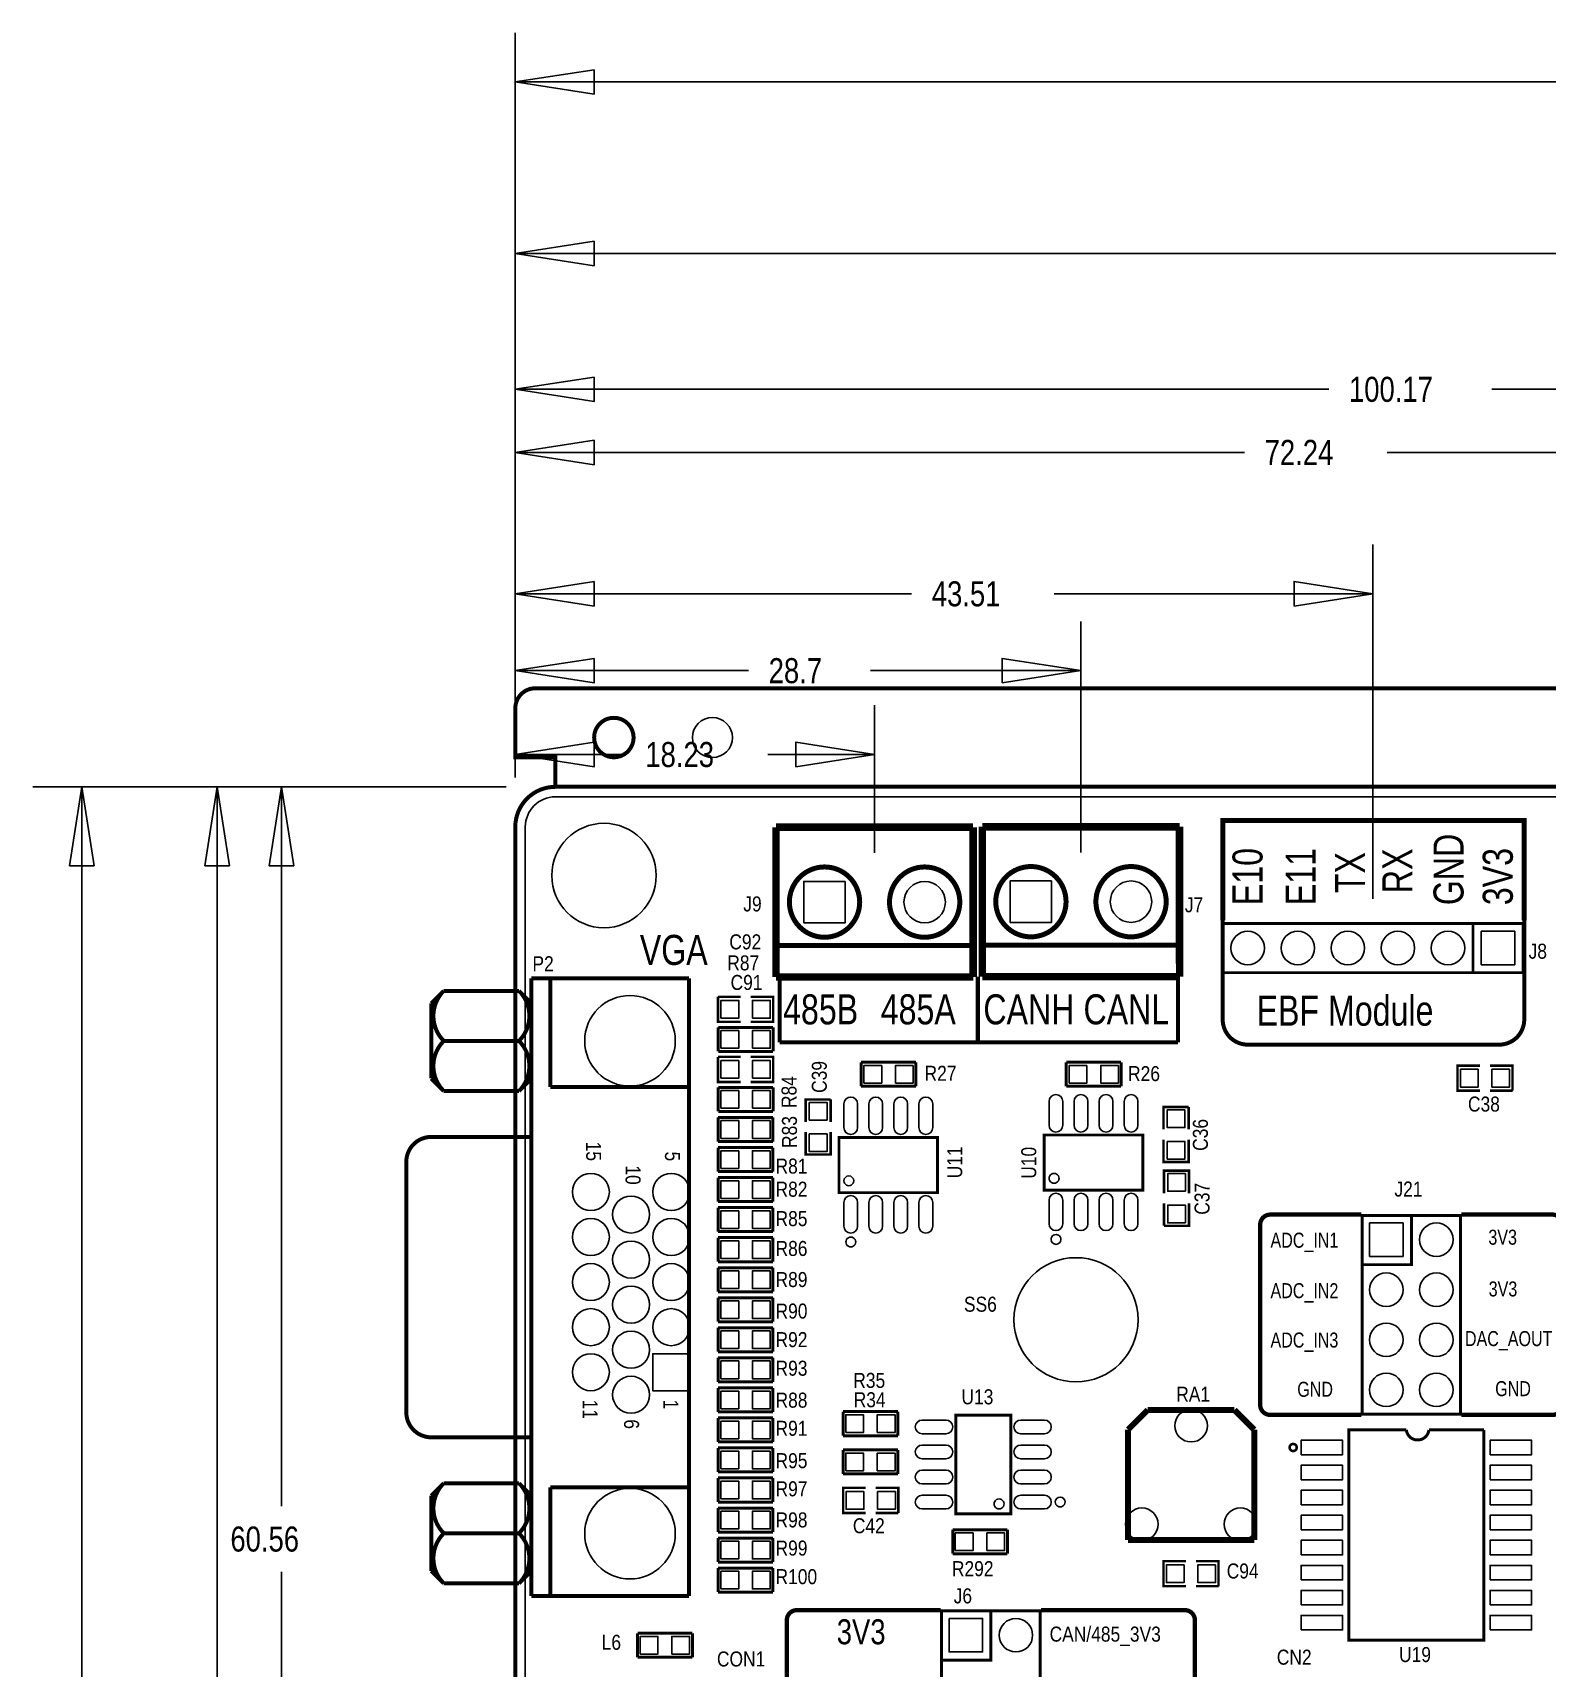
# Model space of a CAD drawing. Extents: x -25 to 204, y -24 to 158.
# Drawn here: x -24.5 to 52.4, y 75.3 to 158.2 of the extents above; entities that cross this region are included whole.
import ezdxf
from ezdxf.enums import TextEntityAlignment as Align

# ---------------------------------------------------------------- set-up
doc = ezdxf.new("R2010")
doc.units = 0
for name, color, linetype in [('BG_DESIGN_OUTLINE', 85, 'CONTINUOUS'), ('BG_DIMENSION', 2, 'CONTINUOUS'), ('BG_OUTLINE', 3, 'CONTINUOUS'), ('BG_SILKSCREEN_TOP', 7, 'CONTINUOUS'), ('PG_SILKSCREEN_TOP', 254, 'CONTINUOUS'), ('PIN_SOLDERMASK_TOP', 92, 'CONTINUOUS'), ('RD_SILKSCREEN_TOP', 7, 'CONTINUOUS'), ('RKI_ALL', 43, 'CONTINUOUS')]:
    doc.layers.add(name, color=color, linetype=linetype)

msp = doc.modelspace()

# ---------------------------------------------------------------- linework, layer by layer
at = {"layer": 'BG_DESIGN_OUTLINE'}
msp.add_lwpolyline([(0.007595, 117.940607), (0.007595, 2.004593, 0.414214), (2.039595, -0.027407), (173.975497, -0.027407, 0.414218), (176.007497, 2.004593), (176.007497, 117.940607, 0.414214), (173.975497, 119.972607), (2.039595, 119.972607, 0.414209)], format="xyb", close=True, dxfattribs=at)
at = {"layer": 'BG_DIMENSION'}
for points in [[(0.007595, 120.440704), (0.007595, 158.228309)], [(4.007612, 156.353002), (0.007595, 155.728187), (4.007612, 155.103297), (4.007612, 156.353002)], [(82.674993, 155.728187), (0.007595, 155.728187)], [(0.007595, 120.440704), (0.007595, 149.530105)], [(4.007612, 147.654797), (0.007595, 147.029907), (4.007612, 146.405092), (4.007612, 147.654797)], [(55.169587, 147.029907), (0.007595, 147.029907)], [(0.007595, 120.440704), (0.007595, 142.637307)], [(4.007612, 140.761999), (0.007595, 140.137109), (4.007612, 139.512294), (4.007612, 140.761999)], [(41.278302, 140.137109), (0.007595, 140.137109)], [(0.007595, 120.440704), (0.007595, 139.438101)], [(49.558702, 140.137109), (100.1776, 140.137109)], [(4.007612, 137.562793), (0.007595, 136.938004), (4.007612, 136.313189), (4.007612, 137.562793)], [(37.000409, 136.938004), (0.007595, 136.938004)], [(44.239409, 136.938004), (72.245195, 136.938004)], [(0.007595, 120.440704), (0.007595, 132.264709)], [(43.520893, 114.294209), (43.520893, 132.264709)], [(4.007612, 130.389401), (0.007595, 129.764511), (4.007612, 129.139696), (4.007612, 130.389401)], [(39.520901, 129.139696), (43.520893, 129.764511), (39.520901, 130.389401), (39.520901, 129.139696)], [(20.111009, 129.764511), (0.007595, 129.764511)], [(27.350009, 129.764511), (43.520893, 129.764511)], [(0.007595, 120.440704), (0.007595, 128.365809)], [(28.709595, 116.64569), (28.709595, 128.365809)], [(4.007612, 126.490501), (0.007595, 125.865611), (4.007612, 125.240796), (4.007612, 126.490501)], [(24.709603, 125.240796), (28.709595, 125.865611), (24.709603, 126.490501), (24.709603, 125.240796)], [(11.834089, 125.865611), (0.007595, 125.865611)], [(18.031689, 125.865611), (28.709595, 125.865611)], [(0.007595, 120.440704), (0.007595, 124.110496)], [(18.237708, 116.624608), (18.237708, 124.110496)], [(4.007612, 122.235189), (0.007595, 121.610399), (4.007612, 120.985509), (4.007612, 122.235189)], [(14.237691, 120.985509), (18.237708, 121.610399), (14.237691, 122.235189), (14.237691, 120.985509)], [(5.575605, 121.610399), (0.007595, 121.610399)], [(12.814605, 121.610399), (18.237708, 121.610399)], [(-0.460502, 119.972607), (-24.480291, 119.972607)], [(-21.355304, 115.97259), (-21.980093, 119.972607), (-22.605009, 115.97259), (-21.355304, 115.97259)], [(-21.980093, 21.654491), (-21.980093, 119.972607)], [(-0.460502, 119.972607), (-17.616703, 119.972607)], [(-14.491691, 115.97259), (-15.116607, 119.972607), (-15.741396, 115.97259), (-14.491691, 115.97259)], [(-15.116607, 55.225188), (-15.116607, 119.972607)], [(-0.460502, 119.972607), (-14.359407, 119.972607)], [(-11.234395, 115.97259), (-11.859311, 119.972607), (-12.4841, 115.97259), (-11.234395, 115.97259)], [(-11.859311, 83.476109), (-11.859311, 119.972607)], [(-11.859311, 80.148709), (-11.859311, 59.408593)]]:
    msp.add_lwpolyline(points, dxfattribs=at)
at = {"layer": 'BG_OUTLINE', "const_width": 0.2032}
for points in [[(173.975497, 119.972607), (173.975497, 121.472604), (176.007497, 121.472604), (176.007497, 123.956597, 0.414214), (174.991497, 124.972597), (1.023595, 124.972597, 0.414214), (0.007595, 123.956597), (0.007595, 121.472604), (2.039595, 121.472604), (2.039595, 119.972607)], [(6.007583, 122.472602, 1), (4.007587, 122.472602, 1), (6.007583, 122.472602)], [(0.007595, 117.940607), (0.007595, 2.004593, 0.414214), (2.039595, -0.027407), (173.975497, -0.027407, 0.414218), (176.007497, 2.004593), (176.007497, 117.940607, 0.414214), (173.975497, 119.972607), (2.039595, 119.972607, 0.414209), (0.007595, 117.940607)]]:
    msp.add_lwpolyline(points, format="xyb", dxfattribs=at)
at = {"layer": 'BG_SILKSCREEN_TOP'}
msp.add_lwpolyline([(35.900893, 108.163893, 0.2032, 0.2032, 0), (35.900893, 113.194109, 0.254, 0.254, 0), (35.900893, 118.266007, 0.254, 0.254, 0), (51.201091, 118.266007, 0.254, 0.254, 0), (51.201091, 113.194109, 0.2032, 0.2032, 0), (51.201091, 108.163893, 0.2032, 0.2032, -0.414214), (49.931091, 106.893893, 0.2032, 0.2032, 0)], format="xyseb", dxfattribs=at)
at = {"layer": 'BG_SILKSCREEN_TOP', "const_width": 0.2032}
for points in [[(13.425703, 107.003088), (13.425703, 110.399093)], [(23.475899, 110.346211), (23.475899, 107.095011)], [(33.625511, 110.399093), (33.625511, 107.003088)], [(33.625511, 107.003088), (13.425703, 107.003088)]]:
    msp.add_lwpolyline(points, dxfattribs=at)
at = {"layer": 'BG_SILKSCREEN_TOP'}
for points, const_width in [([(49.931091, 106.893893), (37.170893, 106.893893, -0.414221), (35.900893, 108.163893)], 0.2032), ([(42.933595, 98.270593), (38.311303, 98.270593, 0.414194), (37.803303, 97.762593), (37.803303, 88.618593, 0.414214), (38.311303, 88.110593), (42.933595, 88.110593)], 0.219989), ([(48.013595, 98.270593), (52.635912, 98.270593, -0.414204), (53.143912, 97.762593), (53.143912, 88.618593, -0.414223), (52.635912, 88.110593), (48.013595, 88.110593)], 0.219989), ([(21.597595, 78.204593), (14.293291, 78.204593, 0.414184), (13.785291, 77.696593), (13.785291, 68.552593, 0.414204), (14.293291, 68.044593), (21.597595, 68.044593)], 0.219989), ([(26.677595, 78.204593), (33.981898, 78.204593, -0.414204), (34.489898, 77.696593), (34.489898, 68.552593, -0.414223), (33.981898, 68.044593), (26.677595, 68.044593)], 0.219989)]:
    msp.add_lwpolyline(points, format="xyb", dxfattribs=dict(at, const_width=const_width))
at = {"layer": 'PG_SILKSCREEN_TOP'}
for points, const_width in [([(23.237698, 117.924605), (13.233908, 117.924605)], 0.381), ([(13.233908, 117.924605), (13.233908, 110.324417)], 0.381), ([(23.241508, 110.324417), (23.237698, 117.924605)], 0.381), ([(33.709585, 117.945687), (23.705795, 117.945687)], 0.381), ([(23.705795, 117.945687), (23.705795, 110.345499)], 0.381), ([(33.713395, 110.345499), (33.709585, 117.945687)], 0.381), ([(48.600893, 110.544), (51.140893, 110.544), (51.140893, 113.044021), (35.900893, 113.044021), (35.900893, 110.544), (48.600893, 110.544), (48.600893, 113.044021)], 0.150012), ([(23.241508, 111.924617), (13.233908, 111.924617)], 0.254), ([(33.713395, 111.945699), (23.705795, 111.945699)], 0.254), ([(0.8255, 78.929281), (0.8255, 110.255787)], 0.2032), ([(0.8255, 110.255787), (8.825509, 110.255787)], 0.2032), ([(1.780515, 110.255787), (1.780515, 104.752699)], 0.2032), ([(8.825509, 110.255787), (8.825509, 78.929281)], 0.2032), ([(13.233908, 110.324417), (23.241508, 110.324417)], 0.381), ([(23.705795, 110.345499), (33.713395, 110.345499)], 0.381), ([(-3.6195, 109.620787), (-4.2545, 108.985787)], 0.2032), ([(0.1905, 109.620787), (-3.6195, 109.620787)], 0.2032), ([(0.8255, 108.985787), (0.1905, 109.620787)], 0.2032), ([(-4.2545, 108.985787), (-4.2545, 105.175787)], 0.2032), ([(11.437595, 108.049593), (10.294595, 108.049593), (10.294595, 109.319593)], 0.127), ([(10.294595, 109.319593), (11.437595, 109.319593)], 0.127), ([(11.945595, 109.319593), (13.088595, 109.319593), (13.088595, 108.049593), (11.945595, 108.049593)], 0.127), ([(10.307295, 107.770193), (13.088595, 107.770193)], 0.1524), ([(10.307295, 106.550993), (10.307295, 107.770193)], 0.1524), ([(13.088595, 107.770193), (13.088595, 106.550993)], 0.1524), ([(13.088595, 106.550993), (10.307295, 106.550993)], 0.1524), ([(11.437595, 105.001593), (10.294595, 105.001593), (10.294595, 106.271593)], 0.127), ([(10.294595, 106.271593), (11.437595, 106.271593)], 0.127), ([(11.945595, 106.271593), (13.088595, 106.271593), (13.088595, 105.001593), (11.945595, 105.001593)], 0.127), ([(17.551705, 104.780588), (17.551705, 105.999788)], 0.1524), ([(17.551705, 105.999788), (20.333005, 105.999788)], 0.1524), ([(20.333005, 105.999788), (20.333005, 104.780588)], 0.1524), ([(27.963597, 104.780588), (27.963597, 105.999788)], 0.1524), ([(27.963597, 105.999788), (30.744897, 105.999788)], 0.1524), ([(30.744897, 105.999788), (30.744897, 104.780588)], 0.1524), ([(48.954411, 104.5591), (47.811411, 104.5591), (47.811411, 105.8291), (48.954411, 105.8291)], 0.127), ([(49.462411, 105.8291), (50.605411, 105.8291), (50.605411, 104.5591)], 0.127), ([(-4.2545, 105.175787), (-3.6195, 104.540787)], 0.2032), ([(-3.6195, 104.540787), (0.1905, 104.540787)], 0.2032), ([(0.1905, 104.540787), (0.8255, 105.175787)], 0.2032), ([(1.780515, 104.752699), (8.825509, 104.752699)], 0.2032), ([(10.307295, 104.722193), (13.088595, 104.722193)], 0.1524), ([(10.307295, 103.502993), (10.307295, 104.722193)], 0.1524), ([(13.088595, 104.722193), (13.088595, 103.502993)], 0.1524), ([(20.333005, 104.780588), (17.551705, 104.780588)], 0.1524), ([(30.744897, 104.780588), (27.963597, 104.780588)], 0.1524), ([(50.605411, 104.5591), (49.462411, 104.5591)], 0.127), ([(14.739112, 102.968806), (14.739112, 104.111806), (16.009112, 104.111806)], 0.127), ([(16.009112, 104.111806), (16.009112, 102.968806)], 0.127), ([(32.900595, 102.588593), (32.900595, 103.731593), (34.170595, 103.731593)], 0.127), ([(34.170595, 103.731593), (34.170595, 102.588593)], 0.127), ([(10.294595, 101.978993), (10.294595, 103.198193)], 0.1524), ([(10.294595, 103.198193), (13.075895, 103.198193)], 0.1524), ([(13.088595, 103.502993), (10.307295, 103.502993)], 0.1524), ([(13.075895, 103.198193), (13.075895, 101.978993)], 0.1524), ([(16.009112, 102.460806), (16.009112, 101.317806), (14.739112, 101.317806), (14.739112, 102.460806)], 0.127), ([(16.4306, 102.183489), (21.43059, 102.183489), (21.43059, 99.383494), (16.4306, 99.383494), (16.4306, 102.183489)], 0.150012), ([(26.8446, 102.310489), (31.84459, 102.310489), (31.84459, 99.510494), (26.8446, 99.510494), (26.8446, 102.310489)], 0.150012), ([(34.170595, 102.080593), (34.170595, 100.937593), (32.900595, 100.937593), (32.900595, 102.080593)], 0.127), ([(13.075895, 101.978993), (10.294595, 101.978993)], 0.1524), ([(10.294595, 100.454993), (10.294595, 101.674193)], 0.1524), ([(10.294595, 101.674193), (13.075895, 101.674193)], 0.1524), ([(13.075895, 101.674193), (13.075895, 100.454993)], 0.1524), ([(13.075895, 100.454993), (10.294595, 100.454993)], 0.1524), ([(32.923505, 99.356393), (32.923505, 100.499393), (34.193505, 100.499393), (34.193505, 99.356393)], 0.127), ([(10.294595, 98.930993), (10.294595, 100.150193)], 0.1524), ([(10.294595, 100.150193), (13.075895, 100.150193)], 0.1524), ([(13.075895, 100.150193), (13.075895, 98.930993)], 0.1524), ([(13.075895, 98.930993), (10.294595, 98.930993)], 0.1524), ([(34.193505, 98.848393), (34.193505, 97.705393), (32.923505, 97.705393)], 0.127), ([(32.923505, 97.705393), (32.923505, 98.848393)], 0.127), ([(10.294595, 97.406993), (10.294595, 98.626193)], 0.1524), ([(10.294595, 98.626193), (13.075895, 98.626193)], 0.1524), ([(13.075895, 98.626193), (13.075895, 97.406993)], 0.1524), ([(47.97359, 98.230588), (47.97359, 88.150598), (42.9736, 88.150598), (42.9736, 98.230588), (47.97359, 98.230588)], 0.150012), ([(45.473595, 98.230588), (45.473595, 95.730593), (42.9736, 95.730593)], 0.150012), ([(13.075895, 97.406993), (10.294595, 97.406993)], 0.1524), ([(10.294595, 95.882993), (10.294595, 97.102193)], 0.1524), ([(10.294595, 97.102193), (13.075895, 97.102193)], 0.1524), ([(13.075895, 97.102193), (13.075895, 95.882993)], 0.1524), ([(13.075895, 95.882993), (10.294595, 95.882993)], 0.1524), ([(10.294595, 94.358993), (10.294595, 95.578193)], 0.1524), ([(10.294595, 95.578193), (13.075895, 95.578193)], 0.1524), ([(13.075895, 95.578193), (13.075895, 94.358993)], 0.1524), ([(13.075895, 94.358993), (10.294595, 94.358993)], 0.1524), ([(10.294595, 92.834993), (10.294595, 94.054193)], 0.1524), ([(10.294595, 94.054193), (13.075895, 94.054193)], 0.1524), ([(13.075895, 94.054193), (13.075895, 92.834993)], 0.1524), ([(13.075895, 92.834993), (10.294595, 92.834993)], 0.1524), ([(10.294595, 91.310993), (10.294595, 92.530193)], 0.1524), ([(10.294595, 92.530193), (13.075895, 92.530193)], 0.1524), ([(13.075895, 92.530193), (13.075895, 91.310993)], 0.1524), ([(13.075895, 91.310993), (10.294595, 91.310993)], 0.1524), ([(10.294595, 89.786993), (10.294595, 91.006193)], 0.1524), ([(10.294595, 91.006193), (13.075895, 91.006193)], 0.1524), ([(13.075895, 91.006193), (13.075895, 89.786993)], 0.1524), ([(13.075895, 89.786993), (10.294595, 89.786993)], 0.1524), ([(10.294595, 88.262993), (10.294595, 89.482193)], 0.1524), ([(10.294595, 89.482193), (13.075895, 89.482193)], 0.1524), ([(13.075895, 89.482193), (13.075895, 88.262993)], 0.1524), ([(13.075895, 88.262993), (10.294595, 88.262993)], 0.1524), ([(10.294595, 86.738993), (10.294595, 87.958193)], 0.1524), ([(10.294595, 87.958193), (13.075895, 87.958193)], 0.1524), ([(13.075895, 87.958193), (13.075895, 86.738993)], 0.1524), ([(16.638803, 88.275389), (19.420103, 88.275389)], 0.1524), ([(16.638803, 87.056189), (16.638803, 88.275389)], 0.1524), ([(19.420103, 88.275389), (19.420103, 87.056189)], 0.1524), ([(22.353702, 83.094703), (22.353702, 88.094693), (25.153696, 88.094693), (25.153696, 83.094703), (22.353702, 83.094703)], 0.150012), ([(31.097703, 87.362563), (32.097701, 88.362561)], 0.3048), ([(32.097701, 88.362561), (36.497489, 88.362561)], 0.3048), ([(36.497489, 88.362561), (37.497487, 87.362563)], 0.3048), ([(19.420103, 87.056189), (16.638803, 87.056189)], 0.1524), ([(31.097703, 81.762625), (31.097703, 87.362563)], 0.3048), ([(37.497487, 87.362563), (37.497487, 81.762625)], 0.3048), ([(49.156595, 87.348593), (49.156595, 76.680593), (42.298595, 76.680593), (42.298595, 87.348593), (45.219595, 87.348593)], 0.1524), ([(46.362595, 87.348593), (49.156595, 87.348593)], 0.1524), ([(-4.2545, 86.972699), (0.8255, 86.972699)], 0.2032), ([(13.075895, 86.738993), (10.294595, 86.738993)], 0.1524), ([(10.294595, 85.214993), (10.294595, 86.434193)], 0.1524), ([(10.294595, 86.434193), (13.075895, 86.434193)], 0.1524), ([(13.075895, 86.434193), (13.075895, 85.214993)], 0.1524), ([(16.638803, 86.331806), (19.420103, 86.331806)], 0.1524), ([(16.638803, 85.112606), (16.638803, 86.331806)], 0.1524), ([(19.420103, 86.331806), (19.420103, 85.112606)], 0.1524), ([(-3.6195, 84.644281), (-4.2545, 84.009281)], 0.2032), ([(0.1905, 84.644281), (-3.6195, 84.644281)], 0.2032), ([(0.8255, 84.009281), (0.1905, 84.644281)], 0.2032), ([(13.075895, 85.214993), (10.294595, 85.214993)], 0.1524), ([(10.294595, 83.690993), (10.294595, 84.910193)], 0.1524), ([(10.294595, 84.910193), (13.075895, 84.910193)], 0.1524), ([(13.075895, 84.910193), (13.075895, 83.690993)], 0.1524), ([(19.420103, 85.112606), (16.638803, 85.112606)], 0.1524), ([(-4.2545, 84.009281), (-4.2545, 80.199281)], 0.2032), ([(1.780515, 78.929281), (1.780515, 84.432699)], 0.2032), ([(1.780515, 84.432699), (8.825509, 84.432699)], 0.2032), ([(17.788407, 83.137197), (16.645407, 83.137197), (16.645407, 84.407197), (17.788407, 84.407197)], 0.127), ([(18.296407, 84.407197), (19.439407, 84.407197), (19.439407, 83.137197)], 0.127), ([(13.075895, 83.690993), (10.294595, 83.690993)], 0.1524), ([(10.294595, 82.166993), (10.294595, 83.386193)], 0.1524), ([(10.294595, 83.386193), (13.075895, 83.386193)], 0.1524), ([(13.075895, 83.386193), (13.075895, 82.166993)], 0.1524), ([(19.439407, 83.137197), (18.296407, 83.137197)], 0.127), ([(13.075895, 82.166993), (10.294595, 82.166993)], 0.1524), ([(22.199092, 82.285789), (24.980392, 82.285789)], 0.1524), ([(22.199092, 81.066589), (22.199092, 82.285789)], 0.1524), ([(24.980392, 82.285789), (24.980392, 81.066589)], 0.1524), ([(10.294595, 80.642993), (10.294595, 81.862193)], 0.1524), ([(10.294595, 81.862193), (13.075895, 81.862193)], 0.1524), ([(13.075895, 81.862193), (13.075895, 80.642993)], 0.1524), ([(37.497487, 81.762625), (31.097703, 81.762625)], 0.3048), ([(13.075895, 80.642993), (10.294595, 80.642993)], 0.1524), ([(24.980392, 81.066589), (22.199092, 81.066589)], 0.1524), ([(34.037803, 79.419704), (32.894803, 79.419704), (32.894803, 80.689704), (34.037803, 80.689704)], 0.127), ([(34.545803, 80.689704), (35.688803, 80.689704), (35.688803, 79.419704)], 0.127), ([(-4.2545, 80.199281), (-3.6195, 79.564281)], 0.2032), ([(-3.6195, 79.564281), (0.1905, 79.564281)], 0.2032), ([(0.1905, 79.564281), (0.8255, 80.199281)], 0.2032), ([(10.294595, 79.118993), (10.294595, 80.338193)], 0.1524), ([(10.294595, 80.338193), (13.075895, 80.338193)], 0.1524), ([(13.075895, 80.338193), (13.075895, 79.118993)], 0.1524), ([(8.825509, 78.929281), (0.8255, 78.929281)], 0.2032), ([(13.075895, 79.118993), (10.294595, 79.118993)], 0.1524), ([(35.688803, 79.419704), (34.545803, 79.419704)], 0.127), ([(26.63759, 78.164588), (26.63759, 68.084598), (21.6376, 68.084598), (21.6376, 78.164588), (26.63759, 78.164588)], 0.150012), ([(24.137595, 78.164588), (24.137595, 75.664593), (21.6376, 75.664593)], 0.150012), ([(6.211799, 77.036193), (8.993099, 77.036193)], 0.1524), ([(6.211799, 75.816993), (6.211799, 77.036193)], 0.1524), ([(8.993099, 77.036193), (8.993099, 75.816993)], 0.1524), ([(8.993099, 75.816993), (6.211799, 75.816993)], 0.1524)]:
    msp.add_lwpolyline(points, dxfattribs=dict(at, const_width=const_width))
for points, const_width in [([(17.481042, 114.124511, 1), (13.914374, 114.124511, 1), (17.481042, 114.124511)], 0.254), ([(22.561042, 114.124511, 1), (18.994374, 114.124511, 1), (22.561042, 114.124511)], 0.254), ([(27.952929, 114.145593, 1), (24.386261, 114.145593, 1), (27.952929, 114.145593)], 0.254), ([(33.032929, 114.145593, 1), (29.466261, 114.145593, 1), (33.032929, 114.145593)], 0.254), ([(-3.621786, 109.623098, 0.414232), (-3.621786, 107.078805)], 0.2032), ([(-3.621786, 107.078805), (0.192811, 107.078805, 0.414255), (0.192811, 109.623098)], 0.2032), ([(-3.621786, 107.083098, 0.414232), (-3.621786, 104.538805)], 0.2032), ([(0.192811, 104.538805, 0.414255), (0.192811, 107.083098)], 0.2032), ([(0.8255, 102.212699), (-4.2545, 102.212699, 0.41421), (-5.5245, 100.942699)], 0.2032), ([(-5.5245, 100.942699), (-5.5245, 88.242699, 0.414217), (-4.2545, 86.972699)], 0.2032), ([(46.362595, 87.348593, -0.895043), (45.219595, 87.348593)], 0.1524), ([(39.657528, 86.457561, 1), (39.296797, 86.457561, 1), (39.657528, 86.457561)], 0.127), ([(-3.621786, 84.646491, 0.414202), (-3.621786, 82.101995)], 0.2032), ([(0.192811, 82.101995, 0.414198), (0.192811, 84.646491)], 0.2032), ([(-3.621786, 79.561995, -0.414202), (-3.621786, 82.106491)], 0.2032), ([(-3.621786, 82.106491), (0.192811, 82.106491, -0.414198), (0.192811, 79.561995)], 0.2032)]:
    msp.add_lwpolyline(points, format="xyb", dxfattribs=dict(at, const_width=const_width))
for points in [[(17.180585, 99.983493, 1), (16.680604, 99.98349, 1)], [(27.594585, 100.110493, 1), (27.094604, 100.11049, 1)], [(17.28056, 96.883499, 1), (16.780629, 96.883484, 1)], [(27.694585, 97.010499, 1), (27.194604, 97.010484, 1)], [(24.803684, 83.594702, 1), (24.303714, 83.594694, 1)], [(27.903678, 83.694702, 1), (27.40372, 83.694694, 1)]]:
    msp.add_lwpolyline(points, format="xyb", close=True, dxfattribs=at)
at = {"layer": 'PIN_SOLDERMASK_TOP'}
for points in [[(16.748506, 115.175309), (16.748506, 113.073713), (14.64691, 113.073713), (14.64691, 115.175309)], [(27.220393, 115.196391), (27.220393, 113.094795), (25.118797, 113.094795), (25.118797, 115.196391)], [(50.720892, 112.644009), (50.720892, 110.944012), (49.020895, 110.944012), (49.020895, 112.644009)], [(10.441534, 108.234632), (10.441534, 109.134529), (11.34143, 109.134529), (11.34143, 108.234632)], [(12.041734, 108.234632), (12.041734, 109.134529), (12.94163, 109.134529), (12.94163, 108.234632)], [(10.441534, 106.710632), (10.441534, 107.610529), (11.34143, 107.610529), (11.34143, 106.710632)], [(12.041734, 106.710632), (12.041734, 107.610529), (12.94163, 107.610529), (12.94163, 106.710632)], [(10.441534, 105.186632), (10.441534, 106.086529), (11.34143, 106.086529), (11.34143, 105.186632)], [(12.041734, 105.186632), (12.041734, 106.086529), (12.94163, 106.086529), (12.94163, 105.186632)], [(18.598553, 105.840136), (18.598553, 104.94024), (17.698656, 104.94024), (17.698656, 105.840136)], [(20.198753, 105.840136), (20.198753, 104.94024), (19.298856, 104.94024), (19.298856, 105.840136)], [(29.010445, 105.840136), (29.010445, 104.94024), (28.110548, 104.94024), (28.110548, 105.840136)], [(30.610645, 105.840136), (30.610645, 104.94024), (29.710748, 104.94024), (29.710748, 105.840136)], [(48.858259, 105.644048), (48.858259, 104.744152), (47.958362, 104.744152), (47.958362, 105.644048)], [(50.458459, 105.644048), (50.458459, 104.744152), (49.558562, 104.744152), (49.558562, 105.644048)], [(10.441534, 103.662632), (10.441534, 104.562529), (11.34143, 104.562529), (11.34143, 103.662632)], [(12.041734, 103.662632), (12.041734, 104.562529), (12.94163, 104.562529), (12.94163, 103.662632)], [(14.924164, 103.964854), (15.82406, 103.964854), (15.82406, 103.064958), (14.924164, 103.064958)], [(11.341443, 103.038542), (11.341443, 102.138645), (10.441546, 102.138645), (10.441546, 103.038542)], [(12.941643, 103.038542), (12.941643, 102.138645), (12.041746, 102.138645), (12.041746, 103.038542)], [(33.085646, 103.584642), (33.985543, 103.584642), (33.985543, 102.684745), (33.085646, 102.684745)], [(14.924164, 102.364654), (15.82406, 102.364654), (15.82406, 101.464758), (14.924164, 101.464758)], [(11.341443, 101.514542), (11.341443, 100.614645), (10.441546, 100.614645), (10.441546, 101.514542)], [(12.941643, 101.514542), (12.941643, 100.614645), (12.041746, 100.614645), (12.041746, 101.514542)], [(33.085646, 101.984442), (33.985543, 101.984442), (33.985543, 101.084545), (33.085646, 101.084545)], [(11.341443, 99.990542), (11.341443, 99.090645), (10.441546, 99.090645), (10.441546, 99.990542)], [(12.941643, 99.990542), (12.941643, 99.090645), (12.041746, 99.090645), (12.041746, 99.990542)], [(34.008454, 99.452544), (33.108557, 99.452544), (33.108557, 100.352441), (34.008454, 100.352441)], [(34.008454, 97.852344), (33.108557, 97.852344), (33.108557, 98.752241), (34.008454, 98.752241)], [(11.341443, 98.466542), (11.341443, 97.566645), (10.441546, 97.566645), (10.441546, 98.466542)], [(12.941643, 98.466542), (12.941643, 97.566645), (12.041746, 97.566645), (12.041746, 98.466542)], [(43.353596, 97.850592), (45.053593, 97.850592), (45.053593, 96.150595), (43.353596, 96.150595)], [(11.341443, 96.942542), (11.341443, 96.042645), (10.441546, 96.042645), (10.441546, 96.942542)], [(12.941643, 96.942542), (12.941643, 96.042645), (12.041746, 96.042645), (12.041746, 96.942542)], [(11.341443, 95.418542), (11.341443, 94.518645), (10.441546, 94.518645), (10.441546, 95.418542)], [(12.941643, 95.418542), (12.941643, 94.518645), (12.041746, 94.518645), (12.041746, 95.418542)], [(11.341443, 93.894542), (11.341443, 92.994645), (10.441546, 92.994645), (10.441546, 93.894542)], [(12.941643, 93.894542), (12.941643, 92.994645), (12.041746, 92.994645), (12.041746, 93.894542)], [(11.341443, 92.370542), (11.341443, 91.470645), (10.441546, 91.470645), (10.441546, 92.370542)], [(12.941643, 92.370542), (12.941643, 91.470645), (12.041746, 91.470645), (12.041746, 92.370542)], [(8.859558, 89.335648), (6.981457, 89.335648), (6.981457, 91.21375), (8.859558, 91.21375)], [(11.341443, 90.846542), (11.341443, 89.946645), (10.441546, 89.946645), (10.441546, 90.846542)], [(12.941643, 90.846542), (12.941643, 89.946645), (12.041746, 89.946645), (12.041746, 90.846542)], [(11.341443, 89.322542), (11.341443, 88.422645), (10.441546, 88.422645), (10.441546, 89.322542)], [(12.941643, 89.322542), (12.941643, 88.422645), (12.041746, 88.422645), (12.041746, 89.322542)], [(16.773042, 87.215828), (16.773042, 88.115724), (17.672939, 88.115724), (17.672939, 87.215828)], [(18.373242, 87.215828), (18.373242, 88.115724), (19.273139, 88.115724), (19.273139, 87.215828)], [(11.341443, 87.798542), (11.341443, 86.898645), (10.441546, 86.898645), (10.441546, 87.798542)], [(12.941643, 87.798542), (12.941643, 86.898645), (12.041746, 86.898645), (12.041746, 87.798542)], [(39.878483, 86.091293), (39.878483, 86.827893), (41.986683, 86.827893), (41.986683, 86.091293)], [(49.468507, 86.091293), (49.468507, 86.827893), (51.576707, 86.827893), (51.576707, 86.091293)], [(11.341443, 86.274542), (11.341443, 85.374645), (10.441546, 85.374645), (10.441546, 86.274542)], [(12.941643, 86.274542), (12.941643, 85.374645), (12.041746, 85.374645), (12.041746, 86.274542)], [(16.773042, 85.272245), (16.773042, 86.172142), (17.672939, 86.172142), (17.672939, 85.272245)], [(18.373242, 85.272245), (18.373242, 86.172142), (19.273139, 86.172142), (19.273139, 85.272245)], [(39.878483, 84.821293), (39.878483, 85.557893), (41.986683, 85.557893), (41.986683, 84.821293)], [(49.468507, 84.821293), (49.468507, 85.557893), (51.576707, 85.557893), (51.576707, 84.821293)], [(11.341443, 84.750542), (11.341443, 83.850645), (10.441546, 83.850645), (10.441546, 84.750542)], [(12.941643, 84.750542), (12.941643, 83.850645), (12.041746, 83.850645), (12.041746, 84.750542)], [(17.692256, 84.222145), (17.692256, 83.322249), (16.792359, 83.322249), (16.792359, 84.222145)], [(19.292456, 84.222145), (19.292456, 83.322249), (18.392559, 83.322249), (18.392559, 84.222145)], [(39.878483, 83.551293), (39.878483, 84.287893), (41.986683, 84.287893), (41.986683, 83.551293)], [(49.468507, 83.551293), (49.468507, 84.287893), (51.576707, 84.287893), (51.576707, 83.551293)], [(11.341443, 83.226542), (11.341443, 82.326645), (10.441546, 82.326645), (10.441546, 83.226542)], [(12.941643, 83.226542), (12.941643, 82.326645), (12.041746, 82.326645), (12.041746, 83.226542)], [(39.878483, 82.281293), (39.878483, 83.017893), (41.986683, 83.017893), (41.986683, 82.281293)], [(49.468507, 82.281293), (49.468507, 83.017893), (51.576707, 83.017893), (51.576707, 82.281293)], [(11.341443, 81.702542), (11.341443, 80.802645), (10.441546, 80.802645), (10.441546, 81.702542)], [(12.941643, 81.702542), (12.941643, 80.802645), (12.041746, 80.802645), (12.041746, 81.702542)], [(22.333331, 81.226228), (22.333331, 82.126125), (23.233228, 82.126125), (23.233228, 81.226228)], [(23.933531, 81.226228), (23.933531, 82.126125), (24.833428, 82.126125), (24.833428, 81.226228)], [(39.878483, 81.011293), (39.878483, 81.747893), (41.986683, 81.747893), (41.986683, 81.011293)], [(49.468507, 81.011293), (49.468507, 81.747893), (51.576707, 81.747893), (51.576707, 81.011293)], [(33.941652, 80.504652), (33.941652, 79.604756), (33.041755, 79.604756), (33.041755, 80.504652)], [(35.541852, 80.504652), (35.541852, 79.604756), (34.641955, 79.604756), (34.641955, 80.504652)], [(11.341443, 80.178542), (11.341443, 79.278645), (10.441546, 79.278645), (10.441546, 80.178542)], [(12.941643, 80.178542), (12.941643, 79.278645), (12.041746, 79.278645), (12.041746, 80.178542)], [(39.878483, 79.741293), (39.878483, 80.477893), (41.986683, 80.477893), (41.986683, 79.741293)], [(49.468507, 79.741293), (49.468507, 80.477893), (51.576707, 80.477893), (51.576707, 79.741293)], [(39.878483, 78.471293), (39.878483, 79.207893), (41.986683, 79.207893), (41.986683, 78.471293)], [(49.468507, 78.471293), (49.468507, 79.207893), (51.576707, 79.207893), (51.576707, 78.471293)], [(22.017596, 77.784592), (23.717593, 77.784592), (23.717593, 76.084595), (22.017596, 76.084595)], [(39.878483, 77.201293), (39.878483, 77.937893), (41.986683, 77.937893), (41.986683, 77.201293)], [(49.468507, 77.201293), (49.468507, 77.937893), (51.576707, 77.937893), (51.576707, 77.201293)], [(6.346038, 75.976632), (6.346038, 76.876529), (7.245934, 76.876529), (7.245934, 75.976632)], [(7.946238, 75.976632), (7.946238, 76.876529), (8.846134, 76.876529), (8.846134, 75.976632)]]:
    msp.add_lwpolyline(points, close=True, dxfattribs=at)
for points in [[(17.375594, 103.883485), (17.375594, 102.683488, -1), (16.675595, 102.683488), (16.675595, 103.883485, -1)], [(18.645594, 103.883485), (18.645594, 102.683488, -1), (17.945595, 102.683488), (17.945595, 103.883485, -1)], [(19.915594, 103.883485), (19.915594, 102.683488, -1), (19.215595, 102.683488), (19.215595, 103.883485, -1)], [(21.185594, 103.883485), (21.185594, 102.683488, -1), (20.485595, 102.683488), (20.485595, 103.883485, -1)], [(27.789594, 104.010485), (27.789594, 102.810488, -1), (27.089595, 102.810488), (27.089595, 104.010485, -1)], [(29.059594, 104.010485), (29.059594, 102.810488, -1), (28.359595, 102.810488), (28.359595, 104.010485, -1)], [(30.329594, 104.010485), (30.329594, 102.810488, -1), (29.629595, 102.810488), (29.629595, 104.010485, -1)], [(31.599594, 104.010485), (31.599594, 102.810488, -1), (30.899595, 102.810488), (30.899595, 104.010485, -1)], [(17.375594, 98.883495), (17.375594, 97.683498, -1), (16.675595, 97.683498), (16.675595, 98.883495, -1)], [(18.645594, 98.883495), (18.645594, 97.683498, -1), (17.945595, 97.683498), (17.945595, 98.883495, -1)], [(19.915594, 98.883495), (19.915594, 97.683498, -1), (19.215595, 97.683498), (19.215595, 98.883495, -1)], [(21.185594, 98.883495), (21.185594, 97.683498, -1), (20.485595, 97.683498), (20.485595, 98.883495, -1)], [(27.789594, 99.010495), (27.789594, 97.810498, -1), (27.089595, 97.810498), (27.089595, 99.010495, -1)], [(29.059594, 99.010495), (29.059594, 97.810498, -1), (28.359595, 97.810498), (28.359595, 99.010495, -1)], [(30.329594, 99.010495), (30.329594, 97.810498, -1), (29.629595, 97.810498), (29.629595, 99.010495, -1)], [(31.599594, 99.010495), (31.599594, 97.810498, -1), (30.899595, 97.810498), (30.899595, 99.010495, -1)], [(20.653705, 87.849697), (21.853703, 87.849697, -1), (21.853703, 87.149699), (20.653705, 87.149699, -1)], [(25.653695, 87.849697), (26.853693, 87.849697, -1), (26.853693, 87.149699), (25.653695, 87.149699, -1)], [(20.653705, 86.579697), (21.853703, 86.579697, -1), (21.853703, 85.879699), (20.653705, 85.879699, -1)], [(25.653695, 86.579697), (26.853693, 86.579697, -1), (26.853693, 85.879699), (25.653695, 85.879699, -1)], [(20.653705, 85.309697), (21.853703, 85.309697, -1), (21.853703, 84.609699), (20.653705, 84.609699, -1)], [(25.653695, 85.309697), (26.853693, 85.309697, -1), (26.853693, 84.609699), (25.653695, 84.609699, -1)], [(20.653705, 84.039697), (21.853703, 84.039697, -1), (21.853703, 83.339699), (20.653705, 83.339699, -1)], [(25.653695, 84.039697), (26.853693, 84.039697, -1), (26.853693, 83.339699), (25.653695, 83.339699, -1)]]:
    msp.add_lwpolyline(points, format="xyb", close=True, dxfattribs=at)
for centre, radius in [((10.007575, 122.472602), 1.016), ((4.507509, 115.472693), 2.649995), ((20.777708, 114.124511), 1.050798), ((31.249595, 114.145593), 1.050798), ((37.170893, 111.794011), 0.849998), ((39.710893, 111.794011), 0.849998), ((42.250893, 111.794011), 0.849998), ((44.790893, 111.794011), 0.849998), ((47.330893, 111.794011), 0.849998), ((5.825515, 107.087695), 2.297951), ((3.840505, 99.418699), 0.939051), ((7.920507, 99.418699), 0.939051), ((5.880608, 98.275699), 0.939051), ((3.840505, 97.132699), 0.939051), ((7.920507, 97.132699), 0.939051), ((46.743595, 97.000593), 0.849998), ((5.880608, 95.989699), 0.939051), ((3.840505, 94.846699), 0.939051), ((7.920507, 94.846699), 0.939051), ((28.455595, 92.936593), 3.149994), ((5.880608, 93.703699), 0.939051), ((44.203595, 94.460593), 0.849998), ((46.743595, 94.460593), 0.849998), ((3.840505, 92.560699), 0.939051), ((7.920507, 92.560699), 0.939051), ((5.880608, 91.417699), 0.939051), ((44.203595, 91.920593), 0.849998), ((46.743595, 91.920593), 0.849998), ((3.840505, 90.274699), 0.939051), ((5.880608, 89.131699), 0.939051), ((44.203595, 89.380593), 0.849998), ((46.743595, 89.380593), 0.849998), ((34.297595, 87.562715), 0.8255), ((5.825515, 82.087491), 2.297951), ((31.797473, 82.562471), 0.8255), ((36.797717, 82.562471), 0.8255), ((25.407595, 76.934593), 0.849998)]:
    msp.add_circle(centre, radius, dxfattribs=at)
at = {"layer": 'RKI_ALL'}
msp.add_lwpolyline([(0.515595, 2.004593), (0.515595, 117.940607, -0.414207), (2.039595, 119.464607), (173.975497, 119.464607, -0.414214), (175.499497, 117.940607), (175.499497, 2.004593, -0.41422), (173.975497, 0.480593), (2.039595, 0.480593, -0.414214)], format="xyb", close=True, dxfattribs=at)

# ---------------------------------------------------------------- texts
at = {"layer": 'BG_DIMENSION', "width": 0.82}
for s, p in [('100.17', (42.307002, 139.502109)), ('72.24', (38.029109, 136.303004)), ('43.51', (21.139709, 129.129511)), ('28.7', (12.862789, 125.230611)), ('18.23', (6.604305, 120.975399)), ('60.56', (-14.450111, 81.177409))]:
    msp.add_text(s, height=1.27, dxfattribs=at).set_placement(p)
at = {"layer": 'BG_SILKSCREEN_TOP', "width": 0.8}
for s, p in [('GND', (48.121087, 113.969013)), ('E10', (37.921209, 113.969013)), ('E11', (40.621204, 113.969013)), ('TX', (43.121097, 114.578613)), ('RX', (45.521093, 114.578613)), ('3V3', (50.621209, 113.969013))]:
    msp.add_text(s, height=1.524, rotation=90, dxfattribs=at).set_placement(p)
at = {"layer": 'BG_SILKSCREEN_TOP'}
for s, height, width, p in [('VGA', 1.524, 0.8, (6.325108, 110.936989)), ('485B', 1.524, 0.8, (13.596595, 107.922593)), ('485A', 1.524, 0.8, (18.549595, 107.922593)), ('CANH', 1.524, 0.8, (23.756595, 107.922593)), ('CANL', 1.524, 0.8, (28.836595, 107.922593)), ('EBF Module', 1.524, 0.8, (37.621007, 107.853988)), ('ADC_IN1', 0.762, 0.8, (38.325806, 96.592111)), ('3V3', 0.762, 0.8, (49.38141, 96.744993)), ('ADC_IN2', 0.762, 0.8, (38.325806, 94.031308)), ('3V3', 0.762, 0.8, (49.396904, 94.120487)), ('ADC_IN3', 0.762, 0.8, (38.325806, 91.527909)), ('DAC_AOUT', 0.762, 0.8, (48.19269, 91.599512)), ('GND', 0.762, 0.8, (39.684706, 89.028803)), ('GND', 0.762, 0.8, (49.726799, 89.060299)), ('3V3', 1.27, 0.82, (16.317011, 76.472796)), ('CAN/485_3V3', 0.762, 0.866667, (27.116989, 76.607695)), ('CN2', 0.762, 0.866667, (38.6461, 75.438))]:
    msp.add_text(s, height=height, dxfattribs=dict(at, width=width)).set_placement(p)
at = {"layer": 'PG_SILKSCREEN_TOP', "width": 0.866667}
for s, p in [('15', (3.601695, 101.970103)), ('5', (7.601712, 101.470206)), ('10', (5.601716, 100.770182)), ('11', (3.425393, 88.887605)), ('1', (7.525512, 88.887605)), ('6', (5.525516, 87.887581))]:
    msp.add_text(s, height=0.762, rotation=270, dxfattribs=at).set_placement(p)
at = {"layer": 'RD_SILKSCREEN_TOP', "width": 0.866667}
for s, p in [('J9', (11.575288, 113.651513)), ('J7', (33.978799, 113.606809)), ('J8', (51.4223, 111.252)), ('P2', (0.8763, 110.617)), ('R87', (10.762691, 110.659189)), ('C38', (48.34509, 103.497609)), ('R81', (13.211302, 100.35159)), ('R82', (13.211302, 99.179101)), ('J21', (44.6151, 99.187)), ('R85', (13.211302, 97.686901)), ('R86', (13.211302, 96.17329)), ('R89', (13.211302, 94.596001)), ('R90', (13.211302, 92.996995)), ('SS6', (22.7711, 93.345)), ('R92', (13.211302, 91.547391)), ('R93', (13.211302, 90.097889)), ('R88', (13.211302, 88.477598)), ('U13', (22.6441, 88.646)), ('R91', (13.211302, 87.049407)), ('R95', (13.211302, 85.407805)), ('R97', (13.211302, 83.979512)), ('R98', (13.211302, 82.401893)), ('C42', (17.134103, 82.103697)), ('R99', (13.211302, 80.973701)), ('R292', (22.1615, 79.928695)), ('R100', (13.211302, 79.523793)), ('J6', (22.2504, 78.5495)), ('L6', (4.39039, 76.192888)), ('U19', (44.849288, 75.571604))]:
    msp.add_text(s, height=0.762, dxfattribs=at).set_placement(p)
for s, p in [('C92', (11.677091, 111.725989)), ('C91', (11.739905, 109.667497)), ('R27', (21.583091, 105.058007)), ('R26', (31.907988, 105.042995)), ('R35', (17.965395, 89.479603)), ('R34', (17.986807, 88.499188)), ('RA1', (34.402801, 88.777293)), ('C94', (36.914607, 79.811905)), ('CON1', (11.464493, 75.347297))]:
    msp.add_text(s, height=0.762, dxfattribs=at).set_placement(p, align=Align.CENTER)
for s, p in [('C39', (15.812287, 104.444495)), ('R84', (14.277111, 103.677009)), ('R83', (14.298397, 101.651791)), ('C36', (35.148495, 101.503988)), ('U11', (22.6822, 100.1141)), ('U10', (26.4414, 100.0887)), ('C37', (35.233889, 98.26371))]:
    msp.add_text(s, height=0.762, rotation=90, dxfattribs=at).set_placement(p)

doc.saveas('drawing.dxf')
